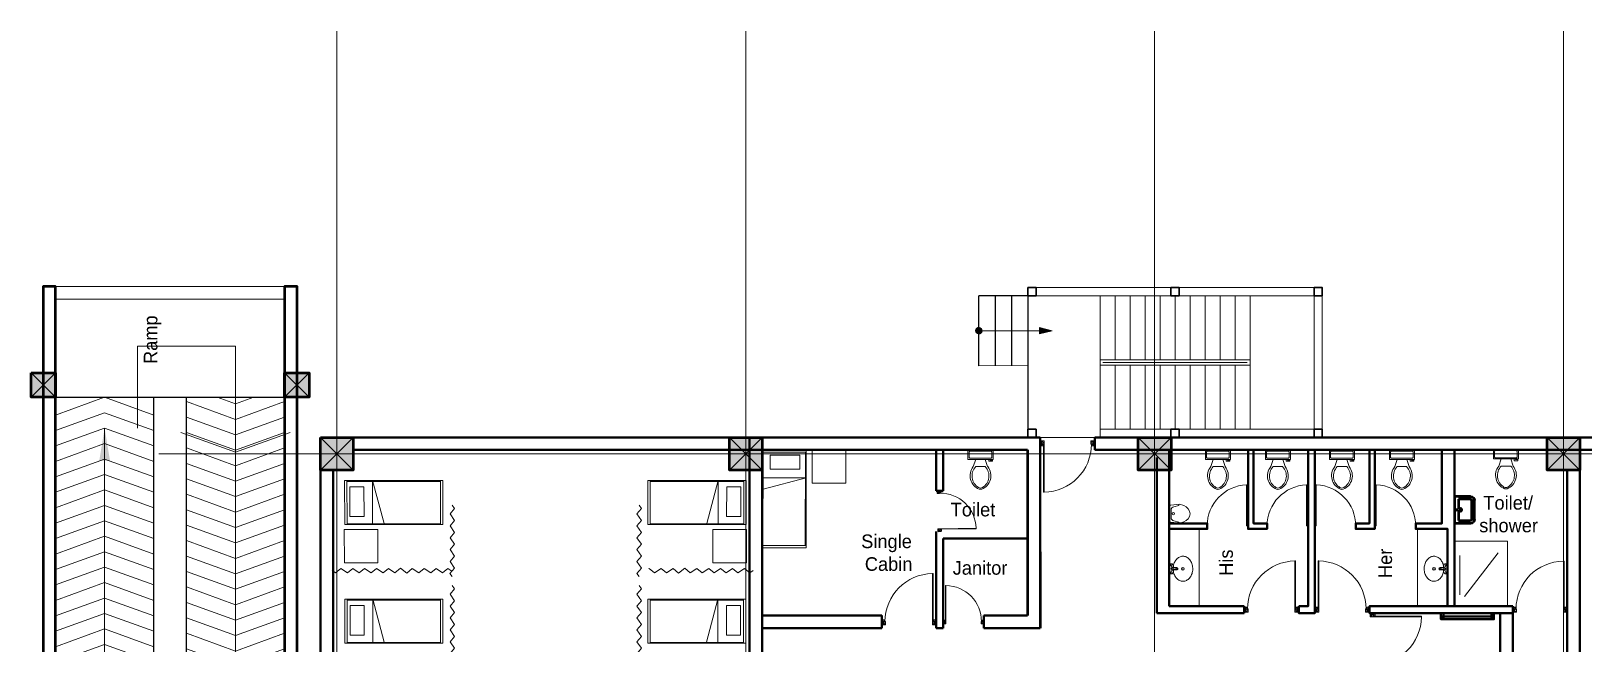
# Model space of a CAD drawing. Header units: millimetres. Extents: x 2342254 to 2635493, y 3886634 to 4043501.
# Drawn here: x 2543281 to 2571768, y 4003961 to 4015212 of the extents above; entities that cross this region are included whole.
import ezdxf

# ---------------------------------------------------------------- set-up
doc = ezdxf.new("R2010")
doc.units = ezdxf.units.MM
doc.header["$MEASUREMENT"] = 0
doc.linetypes.add('CENTER', pattern=[2, 1.25, -0.25, 0.25, -0.25])
doc.linetypes.add('DASHED', pattern=[0.75, 0.5, -0.25])
for name, color, linetype, lineweight in [('0newfurnture', 30, 'Continuous', 50), ('centreline', 52, 'CENTER', 5), ('Column-0.5', 14, 'Continuous', 50), ('Dimension- 0.15', 114, 'Continuous', 15), ('Dimension-137.5', 86, 'Continuous', 13), ('door', 41, 'Continuous', 5), ('Door Opening-0.09', 253, 'Continuous', 9), ('Frame-0.3', 24, 'Continuous', 30), ('Furniture Hospital-0.09', 44, 'Continuous', 9), ('Hatch', 9, 'Continuous', 9), ('hatch-1', 53, 'Continuous', 15), ('hidden lines', 205, 'DASHED', 5), ('Metal  workt-0.2', 13, 'Continuous', 20), ('stairs', 6, 'Continuous', 25), ('WALL 0.2', 7, 'Continuous', 20), ('wall 0.4', 7, 'Continuous', 40), ('Wall-0.5', 7, 'Continuous', 50), ('WINDOW', 152, 'Continuous', 30)]:
    doc.layers.add(name, color=color, linetype=linetype, lineweight=lineweight)
doc.layers.add('Text-0.2', color=7, linetype='Continuous')
doc.styles.add('arial.', font='arial.ttf')
doc.styles.get("Standard").update_dxf_attribs({"font": 'arial.ttf'})
doc.linetypes.add('ZIGZAG', pattern='A,0.0001,-0.2,[131,ltypeshp.shx,S=0.2,R=0,X=-0.2,Y=0],-0.4,[131,ltypeshp.shx,S=0.2,R=180,X=0.2,Y=0],-0.2', length=0.8001)
doc.dimstyles.get("Standard").update_dxf_attribs({"dimtxt": 500, "dimasz": 100, "dimexe": 100, "dimexo": 200, "dimgap": 0.09, "dimtad": 0, "dimtoh": 1, "dimdec": 0, "dimzin": 0, "dimdsep": 46, "dimtxsty": 'Standard', "dimblk": 'DOT', "dimcen": 0, "dimclrd": 256, "dimclre": 256, "dimclrt": 256, "dimadec": 0, "dimazin": 0, "dimtfac": 1, "dimtdec": 0, "dimtofl": 0, "dimtmove": 0, "dimatfit": 3, "dimfxl": 1, "dimtolj": 1, "dimtzin": 0, "dimlwd": -1, "dimlwe": -1, "dimarcsym": 1})

# ---------------------------------------------------------------- blocks, each defined once
blk = doc.blocks.new('2ft column')
at = {"layer": 'Hatch', "ltscale": 5}
h = blk.add_hatch(color=256, dxfattribs=at)
h.dxf.hatch_style = 1
h.paths.add_polyline_path([(2207385, 4176559), (2207985, 4176559), (2207985, 4175959), (2207385, 4175959)])
at = {"layer": 'Column-0.5', "ltscale": 5}
blk.add_lwpolyline([(2207385, 4176559), (2207985, 4176559), (2207985, 4175959), (2207385, 4175959)], close=True, dxfattribs=at)
at = {"layer": 'Defpoints', "ltscale": 5}
for points in [[(2207985, 4176559), (2207385, 4175959)], [(2207985, 4175959), (2207385, 4176559)]]:
    blk.add_lwpolyline(points, dxfattribs=at)
blk = doc.blocks.new('sems')
at = {"layer": 'Dimension- 0.15', "ltscale": 5}
h = blk.add_hatch(dxfattribs=at)
h.set_pattern_fill('ANSI31', color=256, scale=25.555556)
h.set_pattern_definition([(45, (55035.0093, 4945698.8337), (-2.258813329, 2.258813329), [])])
h.paths.add_polyline_path([(2173550, 4150430), (2173550, 4150489), (2173491, 4150489, 0.414214)])
h.paths.add_polyline_path([(2173550, 4150430, 0.414214), (2173609, 4150489), (2173550, 4150489)])
h.paths.add_polyline_path([(2173550, 4150489), (2173609, 4150489, 0.414214), (2173550, 4150548)])
h.paths.add_polyline_path([(2173491, 4150489), (2173550, 4150489), (2173550, 4150548, 0.414214)])
for p, q in [((2174664, 4150546), (2174664, 4150431)), ((2174894, 4150489), (2174664, 4150546)), ((2174664, 4150431), (2174894, 4150489))]:
    blk.add_line(p, q, dxfattribs=at)
blk.add_lwpolyline([(2174664, 4150489), (2173550, 4150489)], dxfattribs=at)
blk.add_circle((2173550, 4150489), 59.1, dxfattribs=at)
blk.add_solid([(2174664, 4150546), (2174894, 4150489), (2174664, 4150431)], dxfattribs=at)
at = {"layer": 'Dimension-137.5', "ltscale": 5}
blk.add_line((2174664, 4150489), (2174894, 4150489), dxfattribs=at)
at = {"layer": 'Frame-0.3'}
for points in [[(2174450, 4151281), (2174450, 4151131), (2174600, 4151131), (2174600, 4151281)], [(2177075, 4151281), (2177075, 4151131), (2177225, 4151131), (2177225, 4151281)], [(2179700, 4151281), (2179700, 4151131), (2179850, 4151131), (2179850, 4151281)], [(2174450, 4148681), (2174450, 4148531), (2174600, 4148531), (2174600, 4148681)], [(2177075, 4148531), (2177075, 4148681), (2177225, 4148681), (2177225, 4148531)], [(2179700, 4148531), (2179700, 4148681), (2179850, 4148681), (2179850, 4148531)]]:
    blk.add_lwpolyline(points, close=True, dxfattribs=at)
at = {"layer": 'Metal  workt-0.2', "ltscale": 5}
for p, q in [((2174600, 4151281), (2179700, 4151281)), ((2175775, 4151131), (2175775, 4149956)), ((2176050, 4151131), (2176050, 4149956)), ((2176325, 4151131), (2176325, 4149956)), ((2176600, 4151131), (2176600, 4149956)), ((2176875, 4151131), (2176875, 4149956)), ((2177150, 4151131), (2177150, 4149956)), ((2177425, 4151131), (2177425, 4149956)), ((2177700, 4151131), (2177700, 4149956)), ((2177975, 4151131), (2177975, 4149956)), ((2178250, 4151131), (2178250, 4149956)), ((2178525, 4151131), (2178525, 4149956)), ((2179700, 4148681), (2179700, 4151131)), ((2175775, 4149856), (2175775, 4148681)), ((2176050, 4149856), (2176050, 4148681)), ((2176325, 4149856), (2176325, 4148681)), ((2176600, 4149856), (2176600, 4148681)), ((2176875, 4149856), (2176875, 4148681)), ((2177150, 4149856), (2177150, 4148681)), ((2177425, 4149856), (2177425, 4148681)), ((2177700, 4149856), (2177700, 4148681)), ((2177975, 4149856), (2177975, 4148681)), ((2178250, 4149856), (2178250, 4148681)), ((2178525, 4149856), (2178525, 4148681)), ((2175775, 4148531), (2174600, 4148531))]:
    blk.add_line(p, q, dxfattribs=at)
at = {"layer": 'Metal  workt-0.2'}
for points in [[(2177075, 4148531), (2179850, 4148531), (2179850, 4151131), (2174450, 4151131), (2174450, 4148531), (2174600, 4148531)], [(2179700, 4151131), (2174600, 4151131)], [(2174450, 4149851), (2173550, 4149847)], [(2179700, 4148681), (2175775, 4148681), (2175775, 4148531), (2176745, 4148531)]]:
    blk.add_lwpolyline(points, dxfattribs=at)
for points in [[(2175775, 4149956), (2175775, 4149856), (2178525, 4149856), (2178525, 4149956)], [(2175825, 4149906), (2175825, 4149906), (2178475, 4149906), (2178475, 4149906)]]:
    blk.add_lwpolyline(points, close=True, dxfattribs=at)
at = {"layer": 'stairs', "ltscale": 5}
for p, q in [((2173850, 4151131), (2173850, 4149848)), ((2174150, 4151131), (2174150, 4149849)), ((2174450, 4151281), (2174450, 4148531))]:
    blk.add_line(p, q, dxfattribs=at)
for points in [[(2173550, 4149847), (2173550, 4151131)], [(2174450, 4151131), (2173550, 4151131)]]:
    blk.add_lwpolyline(points, dxfattribs=at)
blk = doc.blocks.new('_Dot')
at = {"color": 0, "linetype": 'ByBlock', "lineweight": -2}
blk.add_line((-0.5, 0), (-1, 0), dxfattribs=at)
at = {"color": 0, "linetype": 'ByBlock', "lineweight": -3, "const_width": 0.5}
blk.add_lwpolyline([(-0.25, 0, 1), (0.25, 0, 1)], format="xyb", close=True, dxfattribs=at)
blk = doc.blocks.new('Toilet - top')
at = {"layer": 'Furniture Hospital-0.09'}
for p, q in [((-10, -8.5), (-8, -8.5)), ((-10, -9.5), (-10, -8.5)), ((-7, -9.5), (-10, -9.5)), ((-8, -8.5), (-8, -8)), ((-7, -8), (-7, -9.5)), ((-4, -8), (-6, -14)), ((4, -8), (6, -14)), ((9.5, -6), (9.5, -2)), ((4, -14), (-4, -14))]:
    blk.add_line(p, q, dxfattribs=at)
blk.add_lwpolyline([(10.5, -8), (10.5, 0), (-10.5, 0), (-10.5, -8)], close=True, dxfattribs=at)
for points in [[(-9.5, -2), (-9.5, -6)], [(8.5, -1), (-8.5, -1)], [(-8.5, -7), (8.5, -7)]]:
    blk.add_lwpolyline(points, dxfattribs=at)
for centre, radius, start, end in [((-8.6, -1.9), 0.884, 81.8699, 188.1301), ((-8.6, -6.1), 0.884, 171.8699, 278.1301), ((8.6, -1.9), 0.884, 351.8699, 98.1301), ((8.6, -6.1), 0.884, 261.8699, 8.1301), ((3.5, -21.6), 12.2, 141.4691, 247.9714), ((4.2, -21.8), 11.3, 136.3677, 238.9468), ((-3.5, -21.6), 12.2, 292.0284, 38.5307), ((-4.2, -21.8), 11.3, 301.053, 43.6321), ((0, -27.9), 4, 245.7318, 294.2682), ((0, -29), 4, 254.8605, 285.1395)]:
    blk.add_arc(centre, radius, start, end, dxfattribs=at)
blk = doc.blocks.new('26 door')
at = {"layer": 'door'}
blk.add_line((42654.7, -717.8), (42654.7, -716.7), dxfattribs=at)
at = {"layer": 'door', "ltscale": 5}
blk.add_lwpolyline([(42654.7, -716.7), (42684.7, -716.7), (42684.7, -717.8), (42654.7, -717.8)], dxfattribs=at)
at = {"layer": 'Door Opening-0.09'}
blk.add_arc((42654.8, -717.8), 30, 2.1358, 90.1794, dxfattribs=at)
blk = doc.blocks.new('TIA UR Plan-flat-1')
at = {"layer": 'Furniture Hospital-0.09'}
for points in [[(-186, 175), (-265, 150, 0.270578), (-380, 0, 0.556713)], [(-186, -175), (-265, -150, -0.270578), (-380, 0, -0.556713)], [(0, 0), (0, 132, 0.414214), (-25, 157), (-186, 175)], [(0, 0), (0, -132, -0.414214), (-25, -157), (-186, -175)], [(-174, 175), (-174, 154), (-81, 130, -0.321575), (-32, 71), (-32, 0)], [(-174, -175), (-174, -154), (-81, -130, 0.321575), (-32, -71), (-32, 0)]]:
    blk.add_lwpolyline(points, format="xyb", dxfattribs=at)
blk.add_circle((-75, 0), 20, dxfattribs=at)
blk = doc.blocks.new('SHOWERPLAN')
for p, q in [((20, 60), (25, 60)), ((30, 83), (35, 83)), ((30, 67), (35, 67)), ((35, 90), (53, 90)), ((80, 22), (135, 22)), ((20, -60), (25, -60)), ((30, -67), (35, -67)), ((30, -83), (35, -83)), ((35, -90), (53, -90)), ((80, -22), (135, -22))]:
    blk.add_line(p, q)
for points in [[(0, 105, -0.222859), (20, 90), (20, 60, -0.222859), (0, 45)], [(139, -4), (139, 3, 0.373826), (136, 7), (73, 15, 1.867218), (73, -16), (136, -7, 0.373826)], [(0, -105, 0.222859), (20, -90), (20, -60, 0.222859), (0, -45)]]:
    blk.add_lwpolyline(points, format="xyb", close=True)
for points in [[(20, 90), (25, 90), (25, 60), (20, 60)], [(25, 85), (30, 85), (30, 65), (25, 65)], [(30, 90), (35, 90), (35, 60), (30, 60)], [(20, -90), (25, -90), (25, -60), (20, -60)], [(25, -85), (30, -85), (30, -65), (25, -65)], [(30, -90), (35, -90), (35, -60), (30, -60)]]:
    blk.add_lwpolyline(points, close=True)
blk.add_lwpolyline([(51, 18, 0.461601), (47, -15)], format="xyb")
for centre, radius, start, end in [((-15, 21), 63.3, 355.2879, 37.6983), ((45, 0), 10.4, 100.0344, 259.4939), ((60, 2), 18.8, 46.4506, 153.7796), ((-43, 13), 124, 4.2141, 38.3676), ((136, 0), 22.4, 265.9494, 94.0506), ((133, 0), 22.5, 0.4708, 87.1339), ((133, 0), 22.5, 272.8655, 359.6459), ((-15, -21), 63.3, 322.3017, 4.7121), ((60, -2), 18.8, 206.2204, 313.5494), ((-43, -13), 124, 321.6324, 355.7859)]:
    blk.add_arc(centre, radius, start, end)
blk = doc.blocks.new('basi')
at = {"layer": 'Furniture Hospital-0.09'}
for radius in [25, 20]:
    blk.add_circle((0, 0), radius, dxfattribs=at)
blk.add_open_spline([(0, 230), (7, 230), (13, 230), (30, 227), (41, 224), (61, 217), (71, 212), (90, 200), (99, 192), (116, 176), (124, 167), (139, 146), (146, 136), (157, 112), (162, 100), (171, 74), (174, 61), (178, 34), (180, 20), (180, -7), (180, -21), (176, -49), (174, -62), (167, -88), (162, -101), (151, -125), (145, -136), (131, -158), (124, -167), (107, -185), (99, -193), (80, -206), (70, -212), (50, -221), (40, -225), (19, -229), (8, -230), (-13, -230), (-23, -228), (-44, -223), (-54, -220), (-74, -210), (-84, -204), (-102, -190), (-111, -182), (-127, -163), (-134, -153), (-148, -132), (-154, -120), (-164, -96), (-168, -83), (-175, -57), (-177, -43), (-180, -16), (-180, -2), (-179, 26), (-178, 40), (-173, 67), (-169, 80), (-160, 105), (-155, 117), (-143, 140), (-136, 151), (-121, 171), (-113, 179), (-96, 195), (-86, 202), (-67, 214), (-57, 219), (-36, 226), (-26, 228), (-10, 230), (-5, 230), (0, 230)], degree=3, knots=[0, 0, 0, 0, 0.111441, 0.111441, 0.290409, 0.290409, 0.469378, 0.469378, 0.648346, 0.648346, 0.827315, 0.827315, 1.006283, 1.006283, 1.185252, 1.185252, 1.36422, 1.36422, 1.543189, 1.543189, 1.722157, 1.722157, 1.901126, 1.901126, 2.080094, 2.080094, 2.259063, 2.259063, 2.438031, 2.438031, 2.617, 2.617, 2.795968, 2.795968, 2.974937, 2.974937, 3.153905, 3.153905, 3.332874, 3.332874, 3.511842, 3.511842, 3.690811, 3.690811, 3.869779, 3.869779, 4.048748, 4.048748, 4.227716, 4.227716, 4.406684, 4.406684, 4.585653, 4.585653, 4.764621, 4.764621, 4.94359, 4.94359, 5.122558, 5.122558, 5.301527, 5.301527, 5.480495, 5.480495, 5.659464, 5.659464, 5.838432, 5.838432, 6.017401, 6.017401, 6.196369, 6.196369, 6.283185, 6.283185, 6.283185, 6.283185], dxfattribs=at)
at = {"layer": 'Furniture Hospital-0.09', "xscale": 0.9999980001467896, "yscale": 0.9999980001467896, "zscale": 25.4, "rotation": 0.008803277706400013}
blk.add_blockref('SHOWERPLAN', (-250, 0), dxfattribs=at)
blk = doc.blocks.new('d1')
at = {"layer": 'door'}
for p, q in [((2442.7, 10746.2), (2408.3, 10746.2)), ((2408.3, 10746.2), (2408.3, 10745.7)), ((2442.7, 10745.7), (2408.3, 10745.7))]:
    blk.add_line(p, q, dxfattribs=at)
at = {"layer": 'door', "ltscale": 80}
for points in [[(2445, 10779.7), (2445, 10782), (2444.6, 10782), (2444.6, 10782.4), (2441.8, 10782.4), (2441.8, 10782), (2441.4, 10782), (2441.4, 10780.1), (2442.7, 10780.1), (2442.7, 10779.7)], [(2445, 10746.2), (2445, 10743.9), (2444.6, 10743.9), (2444.6, 10743.4), (2441.8, 10743.4), (2441.8, 10743.9), (2441.4, 10743.9), (2441.4, 10745.7), (2442.7, 10745.7), (2442.7, 10746.2)]]:
    blk.add_lwpolyline(points, close=True, dxfattribs=at)
at = {"layer": 'Door Opening-0.09', "ltscale": 80}
blk.add_arc((2442.7, 10745.7), 34.4, 90, 179.274, dxfattribs=at)
at = {"layer": 'hidden lines'}
for centre, radius, start, end in [((2441.6, 10791.4), 9.82, 268.3986, 287.3158), ((2441.4, 10784.8), 4.22, 269.7899, 318.9675), ((2444.3, 10781.3), 2.81, 166.4652, 205.1802), ((2445, 10781.7), 2.48, 162.4671, 233.2418), ((2441.6, 10782), 3, 308.4681, 358.9527), ((2445.5, 10782.1), 1.81, 168.6475, 255.2319), ((2441.4, 10741.1), 4.22, 41.0325, 90.2101), ((2441.6, 10734.5), 9.82, 72.6842, 91.6014), ((2444.3, 10744.5), 2.81, 154.8198, 193.5348), ((2445, 10744.2), 2.48, 126.7582, 197.5329), ((2441.6, 10743.8), 3, 1.0473, 51.5319), ((2445.5, 10743.8), 1.81, 104.7681, 191.3525)]:
    blk.add_arc(centre, radius, start, end, dxfattribs=at)
blk = doc.blocks.new('BED')
at = {"layer": 'Furniture Hospital-0.09'}
for p, q in [((-2.12, 0.475), (-2.12, -0.475)), ((-2.12, -0.475), (-2.12, 0.475)), ((-0.008, 0.475), (-2.12, 0.475)), ((-2.07, 0.475), (-2.07, -0.475)), ((-0.058, 0.455), (-2.07, 0.455)), ((-0.855, -0.455), (-0.61, 0.475)), ((-0.61, 0.475), (-0.61, -0.455)), ((-0.425, 0.336), (-0.426, -0.303)), ((-0.425, 0.336), (-0.121, 0.336)), ((-0.121, -0.303), (-0.121, 0.336)), ((-0.058, -0.475), (-0.058, 0.475)), ((-0.008, -0.475), (-0.008, 0.475)), ((-0.426, -0.303), (-0.121, -0.303)), ((-2.12, -0.475), (-0.008, -0.475)), ((-2.07, -0.455), (-0.058, -0.455))]:
    blk.add_line(p, q, dxfattribs=at)
blk = doc.blocks.new('TAP')
at = {"layer": 'Furniture Hospital-0.09', "linetype": 'Continuous'}
for p, q in [((0, 38), (0, -38)), ((5, 38), (0, 38)), ((5, 38), (5, -38)), ((30, 25), (5, 25)), ((30, 0), (5, 0)), ((30, 25), (30, -25)), ((56, 16), (30, 16)), ((51, 7), (48, 8)), ((59, 19), (57, 22)), ((73, 24), (73, 27)), ((88, 20), (89, 22)), ((97, 15), (125, 12)), ((97, 8), (100, 9)), ((5, -38), (0, -38)), ((30, -25), (5, -25)), ((56, -16), (30, -16)), ((51, -8), (48, -9)), ((60, -20), (58, -22)), ((74, -24), (74, -27)), ((88, -19), (90, -22)), ((97, -7), (100, -8)), ((97, -15), (125, -12))]:
    blk.add_line(p, q, dxfattribs=at)
for radius in [21.2, 19.7]:
    blk.add_circle((74, 0), radius, dxfattribs=at)
for centre, radius, start, end in [((74, 0), 27.2, 163.0512, 199.0512), ((74, 0), 24.2, 127.0512, 163.0512), ((74, 0), 27.2, 91.0512, 127.0512), ((74, 0), 24.2, 55.0512, 91.0512), ((74, 0), 27.2, 19.0512, 55.0512), ((74, 0), 24.2, 343.0512, 19.0512), ((95, 0), 32.6, 337.45, 22.55), ((74, 0), 24.2, 199.0512, 235.0512), ((74, 0), 27.2, 235.0512, 271.0512), ((74, 0), 24.2, 271.0512, 307.0512), ((74, 0), 27.2, 307.0512, 343.0512)]:
    blk.add_arc(centre, radius, start, end, dxfattribs=at)
blk = doc.blocks.new('bazin')
at = {"layer": '0newfurnture', "ltscale": 5}
for p, q in [((2434577, 4011590), (2435069, 4011590)), ((2434577, 4011295), (2434577, 4011590)), ((2434626, 4011295), (2434626, 4011516)), ((2434626, 4011516), (2434799, 4011516)), ((2434847, 4011516), (2435020, 4011516)), ((2435020, 4011516), (2435020, 4011295)), ((2435069, 4011590), (2435069, 4011295)), ((2434996, 4011270), (2434651, 4011270)), ((2434996, 4011221), (2434651, 4011221))]:
    blk.add_line(p, q, dxfattribs=at)
blk.add_circle((2434823, 4011477), 25.6, dxfattribs=at)
for centre, radius, start, end in [((2434651, 4011295), 73.8, 180, 270), ((2434651, 4011295), 24.6, 180, 270), ((2434996, 4011295), 73.8, 270, 0), ((2434996, 4011295), 24.6, 270, 0)]:
    blk.add_arc(centre, radius, start, end, dxfattribs=at)
at = {"layer": '0newfurnture', "ltscale": 5, "xscale": 0.9842520018725999, "yscale": 0.9842520018725999, "zscale": 0.9842520018725999, "rotation": 270}
blk.add_blockref('TAP', (2434823, 4011590), dxfattribs=at)
blk = doc.blocks.new('RAMP23')
at = {"layer": 'Dimension- 0.15', "ltscale": 5}
h = blk.add_hatch(dxfattribs=at)
h.set_pattern_fill('ANSI31', color=256, scale=25.555556, angle=90)
h.set_pattern_definition([(135, (1623697.9227, 1877740.101), (-2.258813329, -2.258813329), [])])
h.paths.add_polyline_path([(2418321, 3996255), (2418380, 3996255), (2418380, 3996196, -0.414214)])
h.paths.add_polyline_path([(2418321, 3996255, -0.414214), (2418380, 3996314), (2418380, 3996255)])
h.paths.add_polyline_path([(2418380, 3996255), (2418380, 3996314, -0.414214), (2418439, 3996255)])
h.paths.add_polyline_path([(2418380, 3996196), (2418380, 3996255), (2418439, 3996255, -0.414214)])
blk.add_lwpolyline([(2418984, 4012016), (2418984, 4013523), (2420784, 4013523), (2420784, 4012700)], dxfattribs=at)
blk.add_circle((2418380, 3996255), 59.1, dxfattribs=at)
at = {"layer": 'hatch-1', "color": 4, "lineweight": 0, "ltscale": 5}
for points in [[(2417484, 4012256), (2418384, 4012583), (2419284, 4012256)], [(2420447, 4012583), (2420784, 4012460), (2421122, 4012583)], [(2417484, 4011973), (2418384, 4012299), (2419284, 4011973)], [(2419884, 4012503), (2420784, 4012177), (2421684, 4012503)], [(2417484, 4011689), (2418384, 4012016), (2419284, 4011689)], [(2419884, 4012220), (2420784, 4011893), (2421684, 4012220)], [(2417484, 4011406), (2418384, 4011732), (2419284, 4011406)], [(2419782, 4011938), (2420784, 4011574), (2421787, 4011938)], [(2419884, 4011936), (2420784, 4011610), (2421684, 4011936)], [(2417484, 4011122), (2418384, 4011449), (2419284, 4011122)], [(2419884, 4011653), (2420784, 4011326), (2421684, 4011653)], [(2417484, 4010839), (2418384, 4011165), (2419284, 4010839)], [(2419884, 4011369), (2420784, 4011043), (2421684, 4011369)], [(2417484, 4010555), (2418384, 4010882), (2419284, 4010555)], [(2419884, 4011086), (2420784, 4010759), (2421684, 4011086)], [(2417484, 4010272), (2418384, 4010598), (2419284, 4010272)], [(2419884, 4010802), (2420784, 4010476), (2421684, 4010802)], [(2417484, 4009988), (2418384, 4010315), (2419284, 4009988)], [(2419884, 4010519), (2420784, 4010192), (2421684, 4010519)], [(2417484, 4009705), (2418384, 4010031), (2419284, 4009705)], [(2419884, 4010235), (2420784, 4009909), (2421684, 4010235)], [(2417484, 4009421), (2418384, 4009748), (2419284, 4009421)], [(2419884, 4009952), (2420784, 4009625), (2421684, 4009952)], [(2417484, 4009138), (2418384, 4009464), (2419284, 4009138)], [(2419884, 4009668), (2420784, 4009342), (2421684, 4009668)], [(2417484, 4008854), (2418384, 4009181), (2419284, 4008854)], [(2419884, 4009385), (2420784, 4009058), (2421684, 4009385)], [(2417484, 4008571), (2418384, 4008897), (2419284, 4008571)], [(2419884, 4009101), (2420784, 4008775), (2421684, 4009101)], [(2417484, 4008287), (2418384, 4008614), (2419284, 4008287)], [(2419884, 4008818), (2420784, 4008491), (2421684, 4008818)], [(2417484, 4008004), (2418384, 4008330), (2419284, 4008004)], [(2419884, 4008534), (2420784, 4008208), (2421684, 4008534)], [(2417484, 4007721), (2418384, 4008047), (2419284, 4007721)], [(2419884, 4008251), (2420784, 4007924), (2421684, 4008251)], [(2417484, 4007437), (2418384, 4007763), (2419284, 4007437)], [(2419884, 4007967), (2420784, 4007641), (2421684, 4007967)], [(2417484, 4007154), (2418384, 4007480), (2419284, 4007154)], [(2419884, 4007684), (2420784, 4007357), (2421684, 4007684)], [(2417484, 4006870), (2418384, 4007196), (2419284, 4006870)], [(2419884, 4007400), (2420784, 4007074), (2421684, 4007400)], [(2417484, 4006587), (2418384, 4006913), (2419284, 4006587)], [(2419884, 4007117), (2420784, 4006791), (2421684, 4007117)], [(2417484, 4006303), (2418384, 4006629), (2419284, 4006303)], [(2419884, 4006833), (2420784, 4006507), (2421684, 4006833)], [(2417484, 4006020), (2418384, 4006346), (2419284, 4006020)], [(2419884, 4006550), (2420784, 4006224), (2421684, 4006550)], [(2417484, 4005736), (2418384, 4006062), (2419284, 4005736)], [(2419884, 4006266), (2420784, 4005940), (2421684, 4006266)], [(2417484, 4005453), (2418384, 4005779), (2419284, 4005453)], [(2419884, 4005983), (2420784, 4005657), (2421684, 4005983)], [(2417484, 4005169), (2418384, 4005495), (2419284, 4005169)], [(2419884, 4005699), (2420784, 4005373), (2421684, 4005699)], [(2417484, 4004886), (2418384, 4005212), (2419284, 4004886)], [(2419884, 4005416), (2420784, 4005090), (2421684, 4005416)], [(2417484, 4004602), (2418384, 4004928), (2419284, 4004602)], [(2419884, 4005132), (2420784, 4004806), (2421684, 4005132)], [(2417484, 4004319), (2418384, 4004645), (2419284, 4004319)], [(2419884, 4004849), (2420784, 4004523), (2421684, 4004849)], [(2417484, 4004035), (2418384, 4004361), (2419284, 4004035)], [(2419884, 4004565), (2420784, 4004239), (2421684, 4004565)], [(2417484, 4003752), (2418384, 4004078), (2419284, 4003752)], [(2417484, 4003752), (2418384, 4004078), (2419284, 4003752)], [(2419884, 4004282), (2420784, 4003956), (2421684, 4004282)], [(2417484, 4003468), (2418384, 4003794), (2419284, 4003468)], [(2419884, 4003998), (2420784, 4003672), (2421684, 4003998)], [(2417484, 4003185), (2418384, 4003511), (2419284, 4003185)], [(2419884, 4003715), (2420784, 4003389), (2421684, 4003715)], [(2417484, 4002901), (2418384, 4003228), (2419284, 4002901)], [(2419884, 4003431), (2420784, 4003105), (2421684, 4003431)], [(2417484, 4002618), (2418384, 4002944), (2419284, 4002618)], [(2419884, 4003148), (2420784, 4002822), (2421684, 4003148)], [(2417484, 4002334), (2418384, 4002661), (2419284, 4002334)], [(2419884, 4002864), (2420784, 4002538), (2421684, 4002864)], [(2417484, 4002051), (2418384, 4002377), (2419284, 4002051)], [(2419884, 4002581), (2420784, 4002255), (2421684, 4002581)], [(2417484, 4001767), (2418384, 4002094), (2419284, 4001767)], [(2419884, 4002298), (2420784, 4001971), (2421684, 4002298)], [(2417484, 4001484), (2418384, 4001810), (2419284, 4001484)], [(2419884, 4002014), (2420784, 4001688), (2421684, 4002014)], [(2417484, 4001200), (2418384, 4001527), (2419284, 4001200)], [(2419884, 4001731), (2420784, 4001404), (2421684, 4001731)], [(2417484, 4000917), (2418384, 4001243), (2419284, 4000917)], [(2419884, 4001447), (2420784, 4001121), (2421684, 4001447)], [(2417484, 4000633), (2418384, 4000960), (2419284, 4000633)], [(2419884, 4001164), (2420784, 4000837), (2421684, 4001164)], [(2417484, 4000350), (2418384, 4000676), (2419284, 4000350)], [(2419884, 4000880), (2420784, 4000554), (2421684, 4000880)], [(2417484, 4000066), (2418384, 4000393), (2419284, 4000066)], [(2419884, 4000597), (2420784, 4000270), (2421684, 4000597)], [(2417484, 3999783), (2418384, 4000109), (2419284, 3999783)], [(2419884, 4000313), (2420784, 3999987), (2421684, 4000313)], [(2417484, 3999499), (2418384, 3999826), (2419284, 3999499)], [(2419884, 4000030), (2420784, 3999703), (2421684, 4000030)], [(2417484, 3999216), (2418384, 3999542), (2419284, 3999216)], [(2419884, 3999746), (2420784, 3999420), (2421684, 3999746)], [(2417484, 3998932), (2418384, 3999259), (2419284, 3998932)], [(2419884, 3999463), (2420784, 3999136), (2421684, 3999463)], [(2417484, 3998649), (2418384, 3998975), (2419284, 3998649)], [(2419884, 3999179), (2420784, 3998853), (2421684, 3999179)], [(2417484, 3998365), (2418384, 3998692), (2419284, 3998365)], [(2419884, 3998896), (2420784, 3998569), (2421684, 3998896)], [(2417484, 3998082), (2418384, 3998408), (2419284, 3998082)], [(2419884, 3998612), (2420784, 3998286), (2421684, 3998612)], [(2417484, 3997798), (2418384, 3998125), (2419284, 3997798)], [(2419884, 3998329), (2420784, 3998002), (2421684, 3998329)], [(2419884, 3998045), (2420784, 3997719), (2421684, 3998045)], [(2417484, 3997515), (2418384, 3997841), (2419284, 3997515)], [(2419884, 3997762), (2420784, 3997435), (2421684, 3997762)], [(2417484, 3997231), (2418384, 3997558), (2419284, 3997231)], [(2419884, 3997478), (2420784, 3997152), (2421684, 3997478)], [(2417484, 3996948), (2418384, 3997274), (2419284, 3996948)], [(2419884, 3997195), (2420784, 3996868), (2421684, 3997195)], [(2417484, 3996664), (2418384, 3996991), (2419284, 3996664)], [(2419884, 3996911), (2420784, 3996585), (2421684, 3996911)], [(2417484, 3996381), (2418384, 3996707), (2419284, 3996381)], [(2417484, 3996381), (2418384, 3996707), (2419284, 3996381)], [(2419884, 3996628), (2420784, 3996301), (2421684, 3996628)]]:
    blk.add_lwpolyline(points, dxfattribs=at)
at = {"layer": 'stairs', "ltscale": 5}
for points in [[(2417484, 4012583), (2421684, 4012583)], [(2419284, 3996313), (2419284, 4012583)], [(2419884, 3996313), (2419884, 4012583)], [(2417484, 3996313), (2421684, 3996313)]]:
    blk.add_lwpolyline(points, dxfattribs=at)
at = {"layer": 'WALL 0.2', "ltscale": 5}
for points in [[(2417484, 4014613), (2421684, 4014613)], [(2417484, 4014383), (2421684, 4014383)]]:
    blk.add_lwpolyline(points, dxfattribs=at)
at = {"layer": 'Wall-0.5', "ltscale": 5}
for points in [[(2417254, 3996768), (2417484, 3996768), (2417484, 4014613), (2417254, 4014613)], [(2421684, 3996768), (2421914, 3996768), (2421914, 4014613), (2421684, 4014613)]]:
    blk.add_lwpolyline(points, close=True, dxfattribs=at)
at = {"layer": 'Hatch', "xscale": 0.75, "yscale": 0.75, "zscale": 0.75}
for p in [(761496, 880614), (766146, 880614), (761496, 873271), (766146, 873271), (761496, 864349), (766146, 864349)]:
    blk.add_blockref('2ft column', p, dxfattribs=at)
at = {"layer": 'Text-0.2', "ltscale": 5, "char_height": 250, "attachment_point": 7, "rotation": 90.0008, "style": 'arial.'}
for s, insert in [('{\\fStylus BT|b0|i0|c0|p34;Ramp}', (2419427, 4013193)), ('{\\fStylus BT|b0|i0|c0|p34;Up}', (2418909, 3995734))]:
    blk.add_mtext(s, dxfattribs=dict(at, insert=insert))
at = {"layer": 'Dimension- 0.15', "ltscale": 5}
for points, override in [([(2420784, 3996301), (2420784, 4012700)], {"dimasz": 600, "dimfxl": 500, "dimfxlon": 1}), ([(2418384, 4012016), (2418380, 3996313)], {"dimasz": 600, "dimgap": 0.09, "dimtad": 0, "dimfxl": 500, "dimfxlon": 1})]:
    blk.add_leader(points, dimstyle='Standard', override=override, dxfattribs=at)

msp = doc.modelspace()

# ---------------------------------------------------------------- linework, layer by layer
at = {"layer": 'centreline', "ltscale": 5}
for p, q in [((2548892.7, 4015211.6), (2548892.7, 3983865.7)), ((2548892.7, 4015211.6), (2548892.7, 3983865.7)), ((2556392.7, 4015211.6), (2556392.7, 3983865.7)), ((2556392.7, 4015211.6), (2556392.7, 3983865.7)), ((2563892.7, 4015211.6), (2563892.7, 3987580.8)), ((2563892.7, 4015211.6), (2563892.7, 3987580.8)), ((2571392.7, 4015211.6), (2571392.7, 3972905.2)), ((2571392.7, 4015211.6), (2571392.7, 3972905.2)), ((2589969.8, 4007453.4), (2545626.4, 4007453.4)), ((2589969.8, 4007453.4), (2545626.4, 4007453.4))]:
    msp.add_line(p, q, dxfattribs=at)
at = {"layer": 'Furniture Hospital-0.09'}
for p, q in [((2569489.9, 4005586.3), (2569489.9, 4004862.1)), ((2569573.9, 4004835.5), (2570191.9, 4005635.9))]:
    msp.add_line(p, q, dxfattribs=at)
for points in [[(2557612.5, 4007528.9), (2558225.8, 4007528.9), (2558225.8, 4006915.5), (2557612.5, 4006915.5)], [(2549641.9, 4005450.5), (2549641.2, 4006063.8), (2549027.8, 4006063.1), (2549028.6, 4005449.7)], [(2555789.2, 4005450.5), (2555790, 4006063.8), (2556403.3, 4006063.1), (2556402.5, 4005449.7)], [(2569391.7, 4004653.4), (2570364.9, 4004653.4), (2570364.9, 4005846.5), (2569391.7, 4005846.5)]]:
    msp.add_lwpolyline(points, close=True, dxfattribs=at)
for points in [[(2564161.7, 4004653.4), (2564161.7, 4006073.4), (2564711.7, 4006073.4), (2564711.7, 4004653.4), (2564161.7, 4004653.4)], [(2569266.7, 4004653.4), (2569266.7, 4006073.4), (2568716.7, 4006073.4), (2568716.7, 4004653.4), (2569266.7, 4004653.4)]]:
    msp.add_lwpolyline(points, dxfattribs=at)
at = {"layer": 'wall 0.4', "ltscale": 5}
for p, q in [((2549192.7, 4007753.4), (2561792.7, 4007753.4)), ((2561792.7, 4004933.4), (2561792.7, 4007753.4)), ((2562792.7, 4007753.4), (2572442.7, 4007753.4)), ((2562792.7, 4007523.4), (2562792.7, 4007753.4)), ((2549192.7, 4007523.4), (2561562.7, 4007523.4)), ((2559886, 4007523.4), (2559886, 4006773.5)), ((2560011, 4007523.4), (2560011, 4006773.5)), ((2562792.7, 4007523.4), (2572442.7, 4007523.4)), ((2564161.7, 4007523.4), (2564161.7, 4005898.4)), ((2564161.7, 4004653.4), (2564161.7, 4007523.4)), ((2569391.7, 4005620.4), (2569391.7, 4007523.4)), ((2563931.7, 4004528.4), (2563931.7, 4007383.4)), ((2548592.7, 4007153.4), (2548592.7, 3992753.4)), ((2548822.7, 4007153.4), (2548822.7, 3992753.4)), ((2571462.7, 4007153.4), (2571462.7, 4000253.4)), ((2571692.7, 4007153.4), (2571692.7, 4000253.4)), ((2560011, 4006773.5), (2559886, 4006773.5)), ((2561562.7, 4005898.5), (2560011, 4005898.5)), ((2560011, 4005898.5), (2560011, 4004253.4)), ((2564161.7, 4005668.4), (2564161.7, 4005668.4)), ((2565536.7, 4004653.4), (2564161.7, 4004653.4)), ((2565536.7, 4004528.4), (2565536.7, 4004653.4)), ((2569161.7, 4004653.4), (2569391.7, 4004653.4)), ((2569161.7, 4004653.4), (2569161.7, 4004653.4)), ((2569391.7, 4004653.4), (2570462.7, 4004653.4)), ((2570462.7, 4004653.4), (2570462.7, 4004528.4)), ((2560760.9, 4004483.4), (2561562.7, 4004483.4)), ((2560760.9, 4004483.4), (2560760.9, 4004253.4)), ((2563931.7, 4004528.4), (2565536.7, 4004528.4)), ((2569161.7, 4004528.4), (2569391.7, 4004528.4)), ((2569161.7, 4004528.4), (2569266.7, 4004528.4)), ((2569391.7, 4004528.4), (2570462.7, 4004528.4)), ((2570232.8, 4002798.4), (2570232.7, 4004528.4)), ((2570462.8, 4002798.4), (2570462.7, 4004528.4)), ((2558886, 4004253.4), (2556692.7, 4004253.4)), ((2560011, 4004253.4), (2559886, 4004253.4)), ((2561792.7, 4004253.4), (2560760.9, 4004253.4))]:
    msp.add_line(p, q, dxfattribs=at)
for points in [[(2556692.7, 4007453.4), (2556692.7, 3999028.9), (2556462.7, 3999028.9), (2556462.7, 4007753.4)], [(2565706.7, 4007523.4), (2565706.7, 4006173.4), (2565956.7, 4006173.4), (2565956.7, 4006073.4), (2565606.7, 4006073.4), (2565606.7, 4007523.4)], [(2566706.7, 4007523.4), (2566706.7, 4004653.4), (2566536.7, 4004653.4)], [(2566831.7, 4007523.4), (2566831.7, 4004528.4), (2566536.7, 4004528.4), (2566536.7, 4004653.4)], [(2567831.7, 4007523.4), (2567831.7, 4006173.4), (2567581.7, 4006173.4), (2567581.7, 4006073.4), (2567931.7, 4006073.4), (2567931.7, 4007523.4)], [(2569391.7, 4004528.4), (2569391.7, 4004528.4), (2567831.7, 4004528.4), (2567831.7, 4004653.4), (2569266.7, 4004653.4), (2569266.7, 4006073.4), (2568681.7, 4006073.4), (2568681.7, 4006173.4), (2569161.7, 4006173.4), (2569161.7, 4007523.4)], [(2559886, 4004253.4), (2559886, 4006023.5)], [(2564161.7, 4006173.4), (2564856.7, 4006173.4), (2564856.7, 4006073.4), (2564161.7, 4006073.4)], [(2569391.7, 4005651.4), (2569391.7, 4004653.4)], [(2558886, 4004253.1), (2558886, 4004483.4), (2556692.7, 4004483.4)]]:
    msp.add_lwpolyline(points, dxfattribs=at)
for points in [[(2569189.5, 4004414.2), (2569145.5, 4004414.2), (2569145.5, 4004528.4), (2569189.5, 4004528.4)], [(2569148.7, 4004463.2), (2570111.6, 4004463.2), (2570111.6, 4004414.2), (2569148.7, 4004414.2)], [(2570070.8, 4004414.2), (2570114.8, 4004414.2), (2570114.8, 4004528.4), (2570070.8, 4004528.4)]]:
    msp.add_lwpolyline(points, close=True, dxfattribs=at)
at = {"layer": 'Wall-0.5', "ltscale": 5}
for p, q in [((2561562.7, 4007523.4), (2561562.7, 4004483.4)), ((2561792.7, 4005653.4), (2561792.7, 4004253.4))]:
    msp.add_line(p, q, dxfattribs=at)
at = {"layer": 'WINDOW', "linetype": 'ZIGZAG', "lineweight": 20, "ltscale": 0.5}
for points in [[(2551007, 4005197.2), (2550964.6, 4005253.1), (2551049.6, 4005354.1), (2550966.6, 4005473.9), (2551049.6, 4005572.5), (2550966.6, 4005692.3), (2551049.6, 4005790.9), (2550966.6, 4005910.7), (2551049.6, 4006009.3), (2550966.6, 4006129.1), (2551049.6, 4006227.7), (2550966.6, 4006347.5), (2551049.6, 4006446.1), (2551007, 4006507.6)], [(2554436.9, 4005197.2), (2554394.5, 4005253.1), (2554479.5, 4005354.1), (2554396.5, 4005473.9), (2554479.5, 4005572.5), (2554396.5, 4005692.3), (2554479.5, 4005790.9), (2554396.5, 4005910.7), (2554479.5, 4006009.3), (2554396.5, 4006129.1), (2554479.5, 4006227.7), (2554396.5, 4006347.5), (2554479.5, 4006446.1), (2554436.9, 4006507.6)], [(2551002.6, 4005298.3), (2550929.6, 4005348.8), (2550831, 4005265.8), (2550711.2, 4005348.8), (2550612.7, 4005265.8), (2550492.9, 4005348.8), (2550394.3, 4005265.8), (2550274.5, 4005348.8), (2550173.3, 4005263.7), (2550058.5, 4005350.8), (2549957.5, 4005265.8), (2549837.7, 4005348.8), (2549739.1, 4005265.8), (2549619.3, 4005348.8), (2549520.7, 4005265.8), (2549400.9, 4005348.8), (2549302.4, 4005265.8), (2549182.6, 4005348.8), (2549084, 4005265.8), (2548964.2, 4005348.8), (2548865.6, 4005265.8), (2548804.1, 4005308.4)], [(2554612.6, 4005342.9), (2554621, 4005348.8), (2554719.6, 4005265.8), (2554839.4, 4005348.8), (2554938, 4005265.8), (2555057.8, 4005348.8), (2555158.9, 4005263.7), (2555273.8, 4005350.8), (2555374.8, 4005265.8), (2555494.6, 4005348.8), (2555593.2, 4005265.8), (2555713, 4005348.8), (2555811.5, 4005265.8), (2555931.3, 4005348.8), (2556029.9, 4005265.8), (2556149.7, 4005348.8), (2556248.3, 4005265.8), (2556368.1, 4005348.8), (2556466.7, 4005265.8), (2556528.2, 4005308.4)], [(2551007, 4003724.7), (2550964.6, 4003780.6), (2551049.6, 4003881.6), (2550966.6, 4004001.4), (2551049.6, 4004100), (2550966.6, 4004219.8), (2551049.6, 4004318.4), (2550966.6, 4004438.2), (2551049.6, 4004536.8), (2550966.6, 4004656.6), (2551049.6, 4004755.2), (2550966.6, 4004875), (2551049.6, 4004973.6), (2551007, 4005035.1)], [(2554436.9, 4003724.7), (2554394.5, 4003780.6), (2554479.5, 4003881.6), (2554396.5, 4004001.4), (2554479.5, 4004100), (2554396.5, 4004219.8), (2554479.5, 4004318.4), (2554396.5, 4004438.2), (2554479.5, 4004536.8), (2554396.5, 4004656.6), (2554479.5, 4004755.2), (2554396.5, 4004875), (2554479.5, 4004973.6), (2554436.9, 4005035.1)]]:
    msp.add_lwpolyline(points, dxfattribs=at)

# ---------------------------------------------------------------- block references
at = {"layer": '0newfurnture', "xscale": -1, "rotation": 90}
msp.add_blockref('bazin', (6580981.9, 6441245), dxfattribs=at)
at = {"layer": 'door', "yscale": 25, "zscale": 25}
for p, xscale, rotation in [((2547660.9, 2939762.9), 25, 90), ((2548760.9, 2939762.9), 25, 90), ((2584776.1, 2939762.9), -25, 270), ((2585876.1, 2939762.9), -25, 270)]:
    msp.add_blockref('26 door', p, dxfattribs=dict(at, xscale=xscale, rotation=rotation))
at = {"layer": 'Door Opening-0.09'}
for p, xscale, yscale, zscale, rotation in [((2286356.6, 3944834.9), -25.64102998076803, 25.64102998076803, 25.64102998076803, 270.0333351142592), ((2609805.4, 3800093.3), -19.23076923076729, 19.23076923076723, 19.23076923076723, 0.7978814814005375), ((2842045.7, 4067075.8), -25.64102998076803, 25.64102998076803, 25.64102998076803, 89.96666488534903), ((2291322.7, 4067075.8), 25.64102998076803, 25.64102998076803, 25.64102998076803, 270.0333351146509), ((2846971.6, 4067074), -25.64102998076803, 25.64102998076803, 25.64102998076803, 89.96666488534903), ((2835395, 4066843.7), -25.64102998076803, 25.64102998076803, 25.64102998076803, 89.96666488534903), ((2353406.6, 4051347), 19.23076923076723, 19.23076923076723, 19.23076923076723, 270)]:
    msp.add_blockref('d1', p, dxfattribs=dict(at, xscale=xscale, yscale=yscale, zscale=zscale, rotation=rotation))
at = {"layer": 'Furniture Hospital-0.09'}
for name, p, xscale, yscale, zscale, rotation in [('BED', (2557097.3, 4007530.1), -851.8518518849082, 851.8518518849081, 851.8518518849082, 269.9280295148752), ('Toilet - top', (2560697.9, 4007523.5), -21.9357505720243, 21.93575057202424, 21.93575057202424, 359.9999975267988), ('BED', (2549027.2, 4006556.3), -851.8518518849081, 851.8518518849083, 851.8518518849082, 0.07196910721486205), ('BED', (2556403.9, 4006556.3), 851.8518518849082, 851.8518518849082, 851.8518518849082, 359.9280295146831), ('BED', (2549029.9, 4004378.3), -851.8518518849081, 851.8518518849083, 851.8518518849082, 0.07196910721486205), ('BED', (2556401.2, 4004378.3), 851.8518518849082, 851.8518518849082, 851.8518518849082, 359.9280295146831)]:
    msp.add_blockref(name, p, dxfattribs=dict(at, xscale=xscale, yscale=yscale, zscale=zscale, rotation=rotation))
at = {"layer": 'Furniture Hospital-0.09', "xscale": -21.93575057202424, "yscale": 21.93575057202424, "zscale": 21.93575057202424}
for p in [(2565053.5, 4007523.4), (2566153.5, 4007523.4), (2567328.4, 4007523.4), (2568428.4, 4007523.4), (2570336.7, 4007532.5)]:
    msp.add_blockref('Toilet - top', p, dxfattribs=at)
at = {"layer": 'Furniture Hospital-0.09', "rotation": 179.9999993660119}
msp.add_blockref('TIA UR Plan-flat-1', (2564161.7, 4006351.3), dxfattribs=at)
at = {"layer": 'Furniture Hospital-0.09', "extrusion": (-4.91554e-49, 5.67747e-55, -1), "zscale": -1, "rotation": 179.9912628993978}
msp.add_blockref('basi', (-2564411.7, 4005341.5), dxfattribs=at)
at = {"layer": 'Furniture Hospital-0.09', "extrusion": (4.91554e-49, 5.67747e-55, -1), "xscale": -1, "zscale": -1, "rotation": 180.0087371006022}
msp.add_blockref('basi', (-2569016.7, 4005341.5), dxfattribs=at)
at = {"layer": 'Hatch'}
for p in [(341207.8, -168805.1), (341207.8, -168805.1), (348707.8, -168805.1), (348707.8, -168805.1), (356207.8, -168805.1), (356207.8, -168805.1), (363707.8, -168805.1), (363707.8, -168805.1)]:
    msp.add_blockref('2ft column', p, dxfattribs=at)
at = {"layer": 'wall 0.4'}
for name, p in [('RAMP23', (126247.1, -4092.8)), ('sems', (387117.5, -140777.6))]:
    msp.add_blockref(name, p, dxfattribs=at)
at = {"layer": 'wall 0.4', "ltscale": 5, "xscale": 25.64102998076803, "yscale": 25.64102998076803, "zscale": 25.64102998076803, "rotation": 180.033335114651}
msp.add_blockref('d1', (2630380.2, 4280037.4), dxfattribs=at)

# ---------------------------------------------------------------- texts
at = {"layer": 'Text-0.2', "ltscale": 5, "char_height": 250, "style": 'arial.'}
for s, insert, attachment_point, rotation in [('\\pi-496.89;{\\fStylus BT|b0|i0|c0|p34;Toilet/\\P\\pi-572.38;shower}', (2570419.3, 4006007.1), 7, 0.00077), ('{\\fStylus BT|b0|i0|c0|p34;Toilet}', (2560151.7, 4006299.5), 7, 0.00077), ('\\pi-486.82;{\\fStylus BT|b0|i0|c0|p34;Single\\P\\pi-420.11;Cabin}', (2558996.4, 4005299.9), 7, 0.00077), ('{\\fStylus BT|b0|i0|c0|p34;Janitor}', (2560188.2, 4005229.1), 7, 0.00077), ('{\\fStylus BT|b0|i0|c0|p34;His}', (2565331, 4005694.8), 9, 89.99923), ('{\\fStylus BT|b0|i0|c0|p34;Her}', (2568250.8, 4005710), 9, 89.99923)]:
    msp.add_mtext(s, dxfattribs=dict(at, insert=insert, attachment_point=attachment_point, rotation=rotation))

doc.saveas('drawing.dxf')
